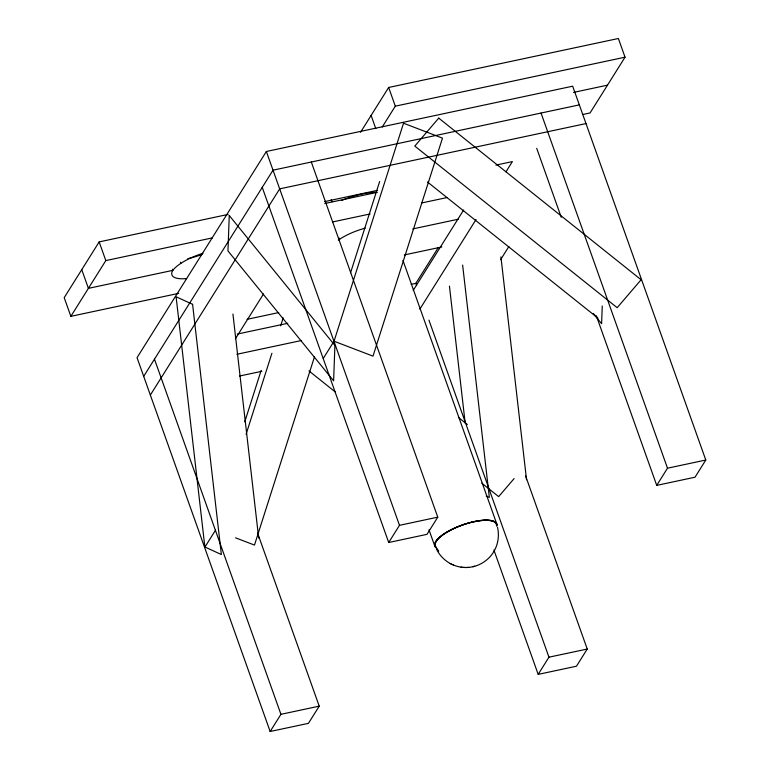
<?xml version="1.0" encoding="UTF-8"?>
<svg xmlns="http://www.w3.org/2000/svg" width="770" height="770" viewBox="0 0 770 770"><rect width="100%" height="100%" fill="white"/><g stroke="black" fill="none" stroke-linecap="round" stroke-linejoin="round"><path stroke-width="1.16" d="M602.255 306.017L601.601 323.708L593.295 313.496M244.773 421.787L261.146 370.428M246.092 434.28L271.916 353.247M280.646 325.854L283.196 317.866M314.507 356.741L254.485 545.073L235.562 537.826M350.552 272.801L379.658 181.489M334.045 341.226L403.528 123.219L442.481 138.138L372.998 356.135L334.045 341.226L323.265 358.406M494.513 550.386C498.296 543.36 499.335 534.986 497.497 527.229M493.965 551.31C487.997 561.869 475.687 568.395 463.598 567.403M228.093 214.426L99.166 241.905L64.208 297.644L70.859 316.335L178.698 293.351M70.859 316.335L105.817 260.597L212.481 237.863M596.317 315.719L656.723 485.379L695.012 477.217L705.792 460.036L572.678 86.192L266.362 151.488L137.041 357.665L270.154 731.5L308.443 723.338L319.223 706.157L257.603 533.11M143.692 376.357L273.023 170.18L579.329 104.884M150.352 395.048L279.674 188.871L585.989 123.575M360.524 132.315L388.658 87.472L618.387 38.5L625.038 57.192L590.061 112.949L583.034 114.451M235.437 338.723L263.513 293.957M382.238 127.002L395.308 106.164L625.038 57.192M204.753 547.345L215.533 530.164M411.151 284.351L415.839 283.35L438.159 247.767M413.201 290.415L463.617 210.046M419.862 309.107L476.014 219.575M506.006 171.768L512.387 161.594L495.947 165.098M500.615 259.673L508.903 246.467M270.154 731.5L280.935 714.319L319.223 706.157M262.243 187.36L388.706 542.504L399.486 525.323L437.774 517.161L311.311 162.018M437.774 517.161L426.994 534.341L388.706 542.504M493.878 549.953L538.182 674.376L548.952 657.185L587.24 649.033L525.621 475.976M656.723 485.379L667.503 468.199L705.792 460.036M587.24 649.033L576.47 666.214L538.182 674.376M514.1 478.594L498.662 496.631L481.799 483.165M472.944 566.701L473.877 566.46M474.089 566.402L474.744 566.239M573.506 92.41L607.491 85.162M324.468 201.644L377.319 190.383M324.776 203.511L376.347 192.519M332.601 221.952L370.11 213.964M421.681 202.962L447.476 197.466M202.953 253.301A32.966 10.674 -19.6 0 0 180.834 263.378A32.995 10.684 -19.6 0 0 172.807 270.366L88.406 288.355L81.755 269.664M412.758 228.921L458.275 219.219M404.308 254.947L441.816 246.958M247.055 319.329L278.702 312.582M237.256 334.084L287.768 323.313M236.871 354.277L301.465 340.504M239.547 376.03L261.848 371.284M465.59 567.509L466.726 567.461M467.785 567.413L468.709 567.375M436.628 549.376C441.412 559.126 451.336 566.191 462.164 567.269M461.047 567.163L464.541 567.49M486.255 496.005L489.345 497.42L462.635 265.072M450.238 563.544L451.22 564.006M452.885 564.785L453.78 565.209M427.446 181.97L597.963 318.145M458.891 417.792L467.323 424.53M308.934 370.899L335.162 391.853M437.187 548.894L438.708 551.128M541.041 113.046L667.503 468.199M536.709 148.331L561.272 217.323M388.658 87.472L395.308 106.164M371.111 115.442L375.808 128.638M415.839 283.35L416.618 285.545M428.938 320.137L548.952 657.185M402.951 260.404L496.929 524.332M331.244 199.536L332.034 201.74M339.204 238.055L339.628 239.22A32.995 10.684 -19.6 0 0 338.319 240.105M429.006 529.866L434.655 545.728M266.362 151.488L399.486 525.323M180.401 262.204L180.825 263.378M172.393 269.202L172.807 270.366M154.472 359.167L280.935 714.319M99.166 241.905L105.817 260.597M500.924 256.911L526.536 479.72M449.439 286.122L465.186 423.144M232.935 314.035L258.681 538.038M186.648 278.576A32.946 10.674 -19.6 0 1 172.682 270.578M202.337 254.302A32.946 10.674 -19.6 0 1 187.822 258.653M339.637 239.22A32.966 10.674 -19.6 0 1 365.173 228.161M341.36 200.547A39.636 12.84 -19.6 0 1 377.377 192.336M436.85 548.365A32.946 10.674 -19.6 0 1 460.171 525.727A32.946 10.674 -19.6 0 1 497.025 525.467M436.089 547.364A32.6 10.559 -19.6 0 1 462.895 524.832A32.6 10.559 -19.6 0 1 496.65 526.218M435.81 546.623A32.321 10.472 -19.6 0 1 462.924 524.919A32.321 10.472 -19.6 0 1 496.496 525.438M229.258 215.542L227.959 250.924L333.612 380.832L334.911 345.451L229.258 215.542M438.736 118.118L414.799 146.079L617.174 307.702L641.112 279.741L438.736 118.118M192.587 304.323L176.099 296.777L204.868 546.989L221.356 554.535L192.587 304.323"/></g></svg>
